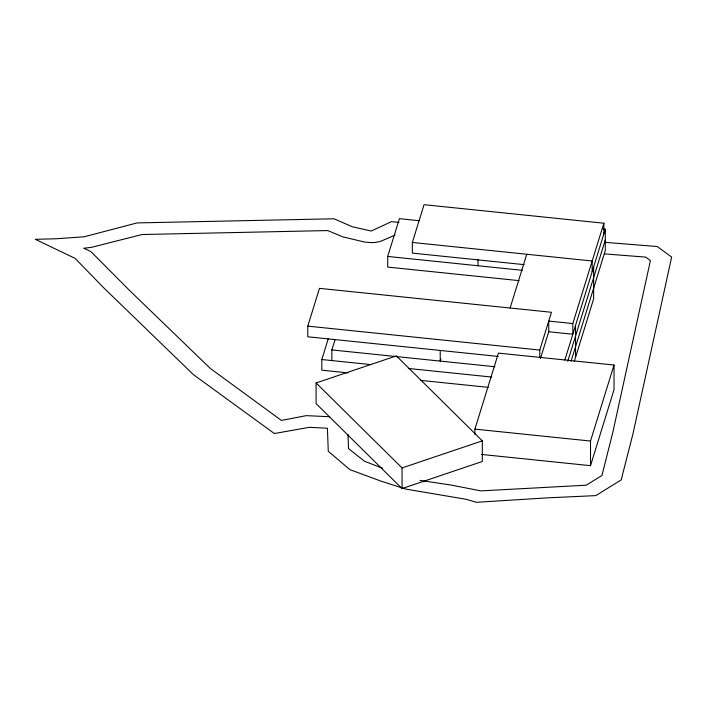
<?xml version="1.0" encoding="UTF-8"?>
<svg xmlns="http://www.w3.org/2000/svg" width="707" height="707" viewBox="0 0 707 707"><rect width="100%" height="100%" fill="white"/><g stroke="black" fill="none" stroke-linecap="round" stroke-linejoin="round"><path stroke-width="1.06" d="M498.214 356.425L307.775 336.779L307.775 326.13L319.467 288.359L551.46 312.282L539.777 350.053L539.777 357.512M348.109 372.907L321.826 370.194L321.826 359.536L328.313 338.556M331.866 360.579L331.866 349.921L335.109 339.431M519.132 280.644L387.71 267.096L387.71 256.438L399.393 218.666L419.11 220.699M524.196 264.648L412.358 253.115L412.358 242.457L424.041 204.685L603.866 223.226L603.866 233.884M440.885 358.997L440.231 361.091L440.231 350.442M510.109 308.013L526.75 254.255M474.918 434.478L474.918 429.122L498.426 353.111L614.029 365.033L614.029 389.663L590.513 465.674L481.458 454.433M540.431 358.608L548.862 331.327M572.82 323.567L548.738 321.084L548.738 331.742L572.82 334.225L572.82 323.567L603.866 223.226M564.831 360.049L605.298 229.245L603.115 229.024M567.756 361.259L605.298 239.903M593.606 288.323L605.298 250.552L605.298 229.245M571 361.418L593.641 288.209M574.243 361.577L593.641 298.867L593.641 266.901M590.513 465.674L590.513 441.044L614.029 365.033M395.16 235.042L381.17 241.114A20.441 10.861 -1.3 0 1 376.486 242.201A20.556 11.392 -0.8 0 1 371.484 242.634L364.847 242.103L342.851 236.88L327.783 230.562L142.063 234.53L91.23 247.397L83.718 248.21L88.384 250.393A20.335 12.116 -3.9 0 1 91.822 252.496L129.222 290.126L210.288 368.418L281.421 420.418L306.219 415.645L329.656 416.732M316.082 382.964L396.362 355.895L482.315 440.859L482.315 461.503L402.044 488.572L316.082 403.6L316.082 382.964L402.044 467.928L402.044 488.572M402.044 467.928L482.315 440.859M604.892 242.342L657.236 246.522L671.65 257.083L633.012 433.621L621.197 479.903L595.824 495.616L547.969 497.825L476.173 502.315L466.664 499.381L405.827 489.094L380.967 481.131L349.894 469.625L328.269 451.26L327.412 428.23L309.242 427.32L274.36 433.532L193.347 374.586L103.673 287.749L75.136 258.391L35.35 239.328L56.233 238.754L84.071 236.81L137.123 222.917L334.04 218.79L352.201 226.708L371.228 231.048L391.413 221.645L398.96 222.369M604.37 253.884L645.756 257.109L650.405 260.636L612.81 432.375L601.913 475.555L586.218 485.188L480.866 490.888L451.296 485.082L420.046 480.389M412.358 242.457L592.183 260.998L592.183 271.656M387.71 256.438L522.42 270.33M307.775 326.13L539.777 350.053M331.866 349.921L494.935 366.739M321.826 359.536L371.263 364.635M408.346 368.462L491.63 377.052M420.391 380.357L488.29 387.356M474.918 429.122L590.513 441.044M382.487 468.211L364.512 461.256L348.533 448.6L348.012 434.372M575.542 325.423L575.507 357.495M478.012 259.363L478.012 265.752"/></g></svg>
